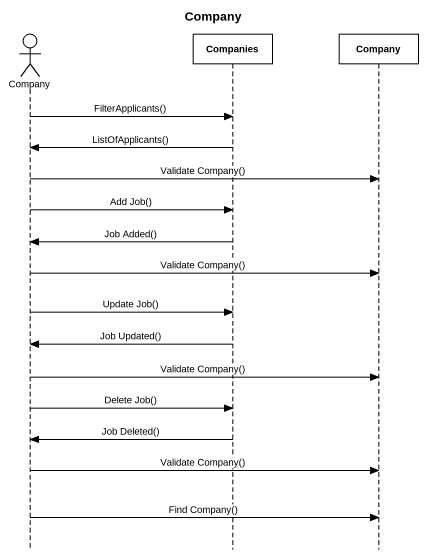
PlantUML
@startuml
title Company
hide footbox
actor Company
participant Companies
participant "Company" as Company_2

Company -> Companies : FilterApplicants()
Companies -> Company : ListOfApplicants()
Company -> Company_2 : Validate Company()
Company -> Companies : Add Job()
Companies -> Company : Job Added()
Company -> Company_2 : Validate Company()
Company -> Companies : Update Job()
Companies -> Company : Job Updated()
Company -> Company_2 : Validate Company()
Company -> Companies : Delete Job()
Companies -> Company : Job Deleted()
Company -> Company_2 : Validate Company()
Company -> Company_2 : Find Company()
@enduml
